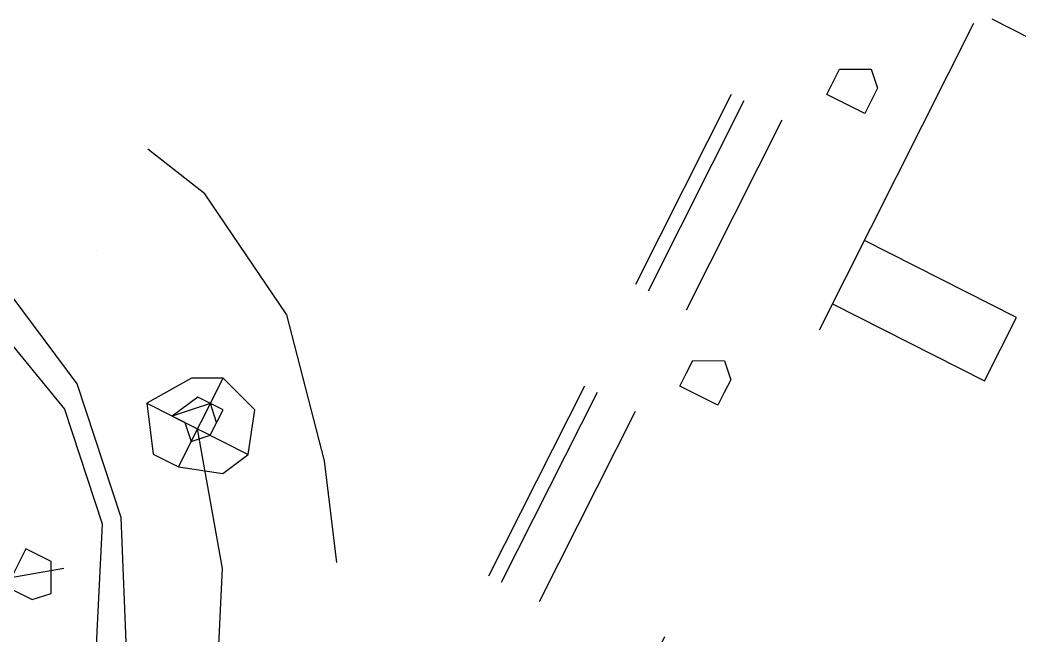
# Model space of a CAD drawing. Header units: metres. Extents: x 0 to 547597, y 0 to 1844684.
# Drawn here: x 543420.4737 to 543420.765, y 1844513.7208 to 1844513.9001 of the extents above; entities that cross this region are included whole.
import ezdxf

# ---------------------------------------------------------------- set-up
doc = ezdxf.new("R2010")
doc.units = ezdxf.units.M
doc.linetypes.add('DASHED', pattern=[0.75, 0.5, -0.25])
doc.layers.add('5_Thep', color=4, linetype='Continuous')
doc.layers.add('TB220kVtuonglai', color=8, linetype='DASHED')

# ---------------------------------------------------------------- blocks, each defined once
blk = doc.blocks.new('MBA220-MB')
at = {"color": 1}
for points in [[(-285.17, -425.69), (-285.17, -475.29)], [(-264.51, -475.29), (-264.51, -425.69), (-285.17, -425.69)], [(-359.57, -471.16), (-359.57, -458.76), (-425.69, -458.76)], [(743.93, -996.04), (743.93, -475.29), (-822.46, -475.29), (-822.46, -996.04), (743.93, -996.04)], [(743.93, -996.04), (743.93, -475.29), (-822.46, -475.29), (-822.46, -996.04), (743.93, -996.04)], [(-318.24, -495.95), (-318.24, -504.22), (-322.37, -504.22), (-326.5, -504.22), (-330.64, -495.95), (-326.5, -491.82), (-322.37, -491.82), (-318.24, -491.82), (-318.24, -495.95)], [(-223.18, -495.95), (-223.18, -504.22), (-227.31, -504.22), (-231.45, -504.22), (-235.58, -495.95), (-231.45, -491.82), (-227.31, -491.82), (-223.18, -491.82), (-223.18, -495.95)], [(-243.84, -512.49), (-305.84, -512.49)], [(-148.79, -512.49), (-210.78, -512.49)], [(-243.84, -524.88), (-305.84, -524.88)], [(-243.84, -524.88), (-305.84, -524.88)], [(-243.84, -524.88), (-305.84, -524.88)], [(-148.79, -524.88), (-210.78, -524.88)], [(-148.79, -524.88), (-210.78, -524.88)], [(-148.79, -524.88), (-210.78, -524.88)], [(-243.84, -529.02), (-305.84, -529.02)], [(-243.84, -529.02), (-305.84, -529.02)], [(-148.79, -529.02), (-210.78, -529.02)], [(-148.79, -529.02), (-210.78, -529.02)], [(-132.25, -570.35), (-157.05, -586.88), (-190.12, -615.81), (-210.78, -653.01), (-214.91, -673.67)], [(-41.33, -578.61), (-78.53, -582.75), (-115.72, -599.28), (-148.79, -624.08)], [(24.8, -735.66), (90.92, -735.66), (86.79, -694.34), (66.13, -661.27), (37.2, -632.34), (0, -611.68), (-41.33, -607.54), (-78.53, -611.68), (-115.72, -632.34), (-144.65, -661.27), (-161.18, -694.34), (-169.45, -735.66), (-161.18, -776.99), (-144.65, -810.06), (-115.72, -843.12), (-78.53, -859.65), (-41.33, -863.79), (0, -859.65), (37.2, -843.12), (66.13, -810.06), (86.79, -776.99), (90.92, -735.66)], [(-136.39, -624.08), (-140.52, -611.68), (-148.79, -607.54), (-161.18, -611.68), (-165.32, -624.08), (-161.18, -632.34), (-148.79, -640.61), (-136.39, -632.34), (-136.39, -624.08), (-165.32, -624.08)], [(-148.79, -640.61), (-148.79, -607.54)], [(82.66, -735.66), (74.39, -772.86), (57.86, -805.92), (33.06, -830.72), (0, -851.39), (-41.33, -855.52), (-74.39, -851.39), (-111.59, -830.72), (-136.39, -805.92), (-152.92, -772.86), (-157.05, -735.66), (-152.92, -698.47), (-136.39, -661.27), (-111.59, -636.47), (-74.39, -619.94), (-41.33, -615.81), (0, -619.94), (33.06, -636.47), (57.86, -661.27), (74.39, -698.47), (82.66, -735.66)], [(-144.65, -624.08), (-148.79, -619.94), (-148.79, -619.94), (-152.92, -619.94), (-157.05, -624.08), (-152.92, -628.21), (-148.79, -632.34), (-148.79, -628.21), (-144.65, -624.08), (-148.79, -619.94), (-157.05, -619.94), (-157.05, -628.21), (-148.79, -632.34), (-148.79, -628.21), (-144.65, -624.08)], [(-82.66, -648.87), (-82.66, -644.74), (-86.79, -640.61), (-95.06, -644.74), (-95.06, -653.01), (-82.66, -653.01), (-82.66, -648.87)], [(-82.66, -648.87), (-82.66, -644.74), (-86.79, -640.61), (-95.06, -644.74), (-95.06, -653.01), (-86.79, -653.01), (-82.66, -653.01), (-82.66, -648.87)], [(-82.66, -657.14), (-95.06, -640.61)], [(-181.85, -673.67), (-181.85, -673.67)]]:
    blk.add_lwpolyline(points, dxfattribs=at)
blk = doc.blocks.new('mb moiTQK')
at = {"layer": 'TB220kVtuonglai', "ltscale": 3000, "xscale": 0.001, "yscale": 0.001, "zscale": 0.001}
blk.add_blockref('MBA220-MB', (-20.05166, -82.51016), dxfattribs=at)
blk = doc.blocks.new('ACAD-DinhViTuyenDz220kV')
blk.add_circle((543470.18793, 1844560.06958), 117.55145)
at = {"layer": '5_Thep', "rotation": 243.2403583287449}
blk.add_blockref('mb moiTQK', (543485.661, 1844458.313), dxfattribs=at)

msp = doc.modelspace()

# ---------------------------------------------------------------- block references
msp.add_blockref('ACAD-DinhViTuyenDz220kV', (0, 0))

doc.saveas('drawing.dxf')
